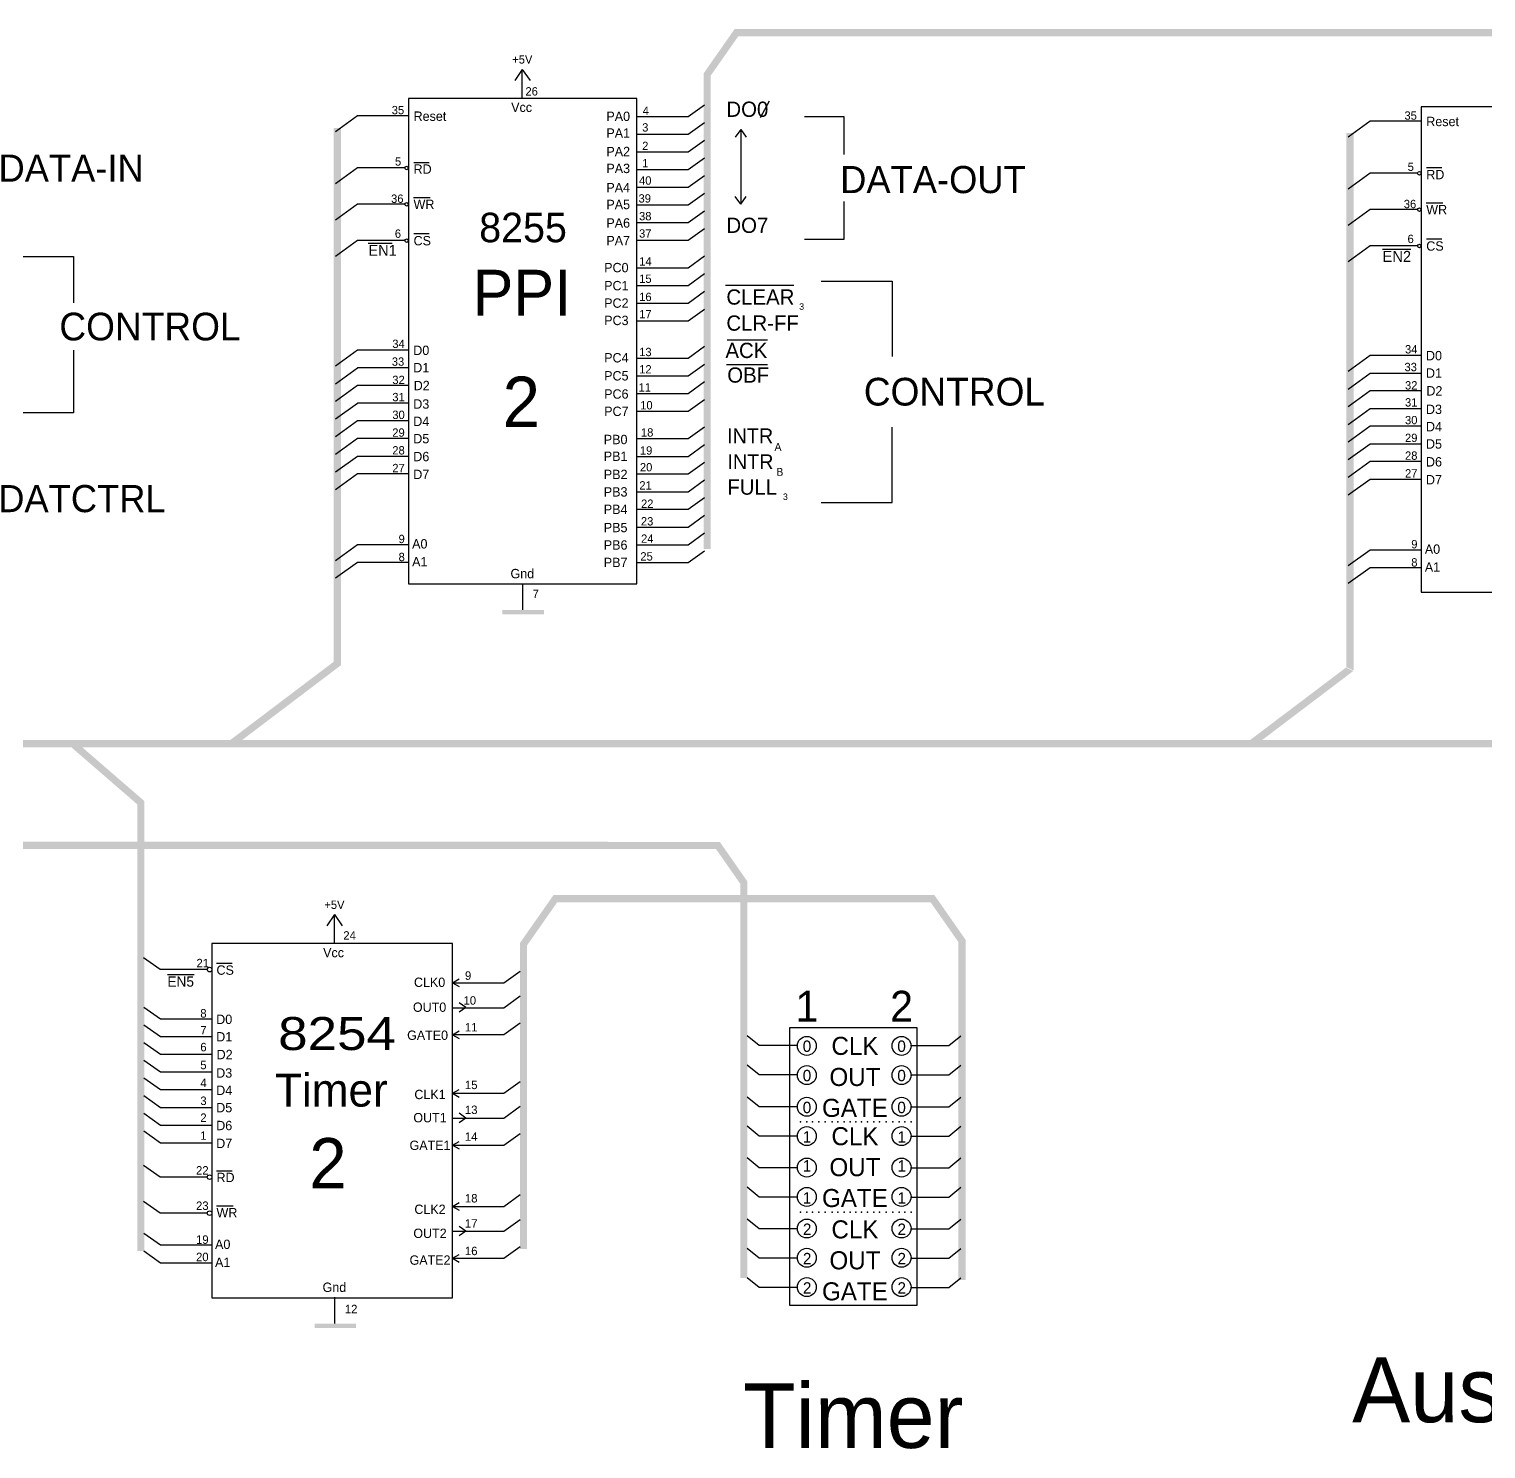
# Model space of a CAD drawing. Extents: x -23.8 to 33.3, y -2 to 29.9.
# Drawn here: x 0.14 to 10.31, y -1.44 to 8.48 of the extents above; entities that cross this region are included whole.
import ezdxf
from ezdxf.enums import TextEntityAlignment as Align

# ---------------------------------------------------------------- set-up
doc = ezdxf.new("R2010")
doc.units = 0
doc.layers.get('0').update_dxf_attribs({"linetype": 'CONTINUOUS'})

# ---------------------------------------------------------------- blocks, each defined once
blk = doc.blocks.new('RECTANG')
at = {"color": 0}
for p, q in [((1, 1), (0, 1)), ((0, 1), (0, 0)), ((1, 0), (1, 1)), ((0, 0), (1, 0))]:
    blk.add_line(p, q, dxfattribs=at)

msp = doc.modelspace()

# ---------------------------------------------------------------- linework, layer by layer
at = {"color": 0}
for p, q in [((3.582, 8.198), (3.529, 8.122)), ((3.582, 8.198), (3.636, 8.122)), ((3.582, 7.994), (3.582, 8.198)), ((4.74, 7.87), (4.855, 7.952)), ((5.247, 7.862), (5.309, 7.979)), ((2.43, 7.874), (2.276, 7.763)), ((2.786, 7.874), (2.43, 7.874)), ((4.385, 7.87), (4.74, 7.87)), ((5.554, 7.87), (5.828, 7.87)), ((5.828, 7.87), (5.828, 7.605)), ((4.385, 7.746), (4.74, 7.746)), ((4.74, 7.746), (4.855, 7.828)), ((5.108, 7.779), (5.069, 7.724)), ((5.108, 7.779), (5.146, 7.724)), ((5.108, 7.772), (5.108, 7.256)), ((9.506, 7.837), (9.352, 7.725)), ((9.862, 7.837), (9.506, 7.837)), ((4.74, 7.622), (4.855, 7.705)), ((2.823, 7.549), (2.931, 7.549)), ((4.385, 7.622), (4.74, 7.622)), ((4.74, 7.499), (4.855, 7.581)), ((2.43, 7.511), (2.276, 7.4)), ((2.761, 7.51), (2.43, 7.51)), ((4.385, 7.499), (4.74, 7.499)), ((4.74, 7.375), (4.855, 7.458)), ((9.506, 7.473), (9.352, 7.362)), ((9.837, 7.473), (9.506, 7.473)), ((9.899, 7.512), (10.007, 7.512)), ((4.385, 7.375), (4.74, 7.375)), ((4.74, 7.252), (4.855, 7.334)), ((2.43, 7.256), (2.276, 7.145)), ((2.761, 7.256), (2.43, 7.256)), ((2.821, 7.303), (2.939, 7.303)), ((4.385, 7.252), (4.74, 7.252)), ((5.108, 7.256), (5.069, 7.311)), ((5.108, 7.256), (5.146, 7.311)), ((5.828, 7.276), (5.828, 7.01)), ((9.897, 7.266), (10.015, 7.266)), ((4.385, 7.128), (4.74, 7.128)), ((4.74, 7.128), (4.855, 7.211)), ((9.506, 7.219), (9.352, 7.108)), ((9.837, 7.219), (9.506, 7.219)), ((2.823, 7.052), (2.931, 7.052)), ((4.74, 7.005), (4.855, 7.087)), ((2.43, 7.003), (2.276, 6.892)), ((2.761, 7.003), (2.43, 7.003)), ((2.506, 6.984), (2.673, 6.984)), ((4.385, 7.005), (4.74, 7.005)), ((5.828, 7.01), (5.554, 7.01)), ((9.506, 6.966), (9.352, 6.855)), ((9.837, 6.965), (9.506, 6.965)), ((9.593, 6.943), (9.791, 6.943)), ((9.899, 7.015), (10.007, 7.015)), ((0.089, 6.892), (0.445, 6.892)), ((0.445, 6.892), (0.445, 6.568)), ((4.74, 6.813), (4.855, 6.895)), ((4.385, 6.813), (4.74, 6.813)), ((4.74, 6.689), (4.855, 6.772)), ((5.67, 6.72), (6.167, 6.72)), ((6.167, 6.72), (6.167, 6.192)), ((4.385, 6.689), (4.74, 6.689)), ((4.74, 6.566), (4.855, 6.648)), ((5.001, 6.692), (5.479, 6.692)), ((4.385, 6.566), (4.74, 6.566)), ((4.74, 6.442), (4.855, 6.524)), ((4.385, 6.442), (4.74, 6.442)), ((0.445, 6.238), (0.445, 5.798)), ((2.431, 6.236), (2.276, 6.125)), ((2.786, 6.236), (2.431, 6.236)), ((4.74, 6.181), (4.855, 6.264)), ((5.014, 6.31), (5.294, 6.31)), ((2.431, 6.111), (2.276, 6)), ((2.786, 6.113), (2.431, 6.113)), ((4.385, 6.181), (4.74, 6.181)), ((4.74, 6.058), (4.855, 6.14)), ((5.008, 6.137), (5.294, 6.137)), ((9.507, 6.199), (9.352, 6.088)), ((9.862, 6.199), (9.507, 6.199)), ((4.385, 6.058), (4.74, 6.058)), ((4.74, 5.934), (4.855, 6.017)), ((9.507, 6.074), (9.352, 5.963)), ((9.862, 6.075), (9.507, 6.075)), ((2.431, 5.99), (2.276, 5.879)), ((2.786, 5.989), (2.431, 5.989)), ((4.385, 5.934), (4.74, 5.934)), ((9.507, 5.952), (9.352, 5.841)), ((9.862, 5.952), (9.507, 5.952)), ((2.431, 5.865), (2.276, 5.754)), ((2.786, 5.866), (2.431, 5.866)), ((4.385, 5.811), (4.74, 5.811)), ((4.74, 5.811), (4.855, 5.893)), ((9.507, 5.827), (9.352, 5.716)), ((9.862, 5.828), (9.507, 5.828)), ((0.445, 5.798), (0.089, 5.798)), ((2.431, 5.742), (2.276, 5.631)), ((2.786, 5.742), (2.431, 5.742)), ((4.74, 5.619), (4.855, 5.701)), ((6.167, 5.172), (6.167, 5.7)), ((9.507, 5.705), (9.352, 5.594)), ((9.862, 5.705), (9.507, 5.705)), ((2.431, 5.619), (2.276, 5.507)), ((2.786, 5.619), (2.431, 5.619)), ((4.385, 5.619), (4.74, 5.619)), ((4.74, 5.495), (4.855, 5.577)), ((9.507, 5.581), (9.352, 5.47)), ((9.862, 5.581), (9.507, 5.581)), ((2.431, 5.495), (2.276, 5.384)), ((2.786, 5.495), (2.431, 5.495)), ((4.385, 5.495), (4.74, 5.495)), ((4.74, 5.372), (4.855, 5.454)), ((9.507, 5.458), (9.352, 5.347)), ((9.862, 5.458), (9.507, 5.458)), ((2.431, 5.372), (2.276, 5.261)), ((2.786, 5.372), (2.431, 5.372)), ((4.385, 5.372), (4.74, 5.372)), ((4.74, 5.248), (4.855, 5.33)), ((9.507, 5.334), (9.352, 5.223)), ((9.862, 5.334), (9.507, 5.334)), ((4.385, 5.248), (4.74, 5.248)), ((4.74, 5.125), (4.855, 5.207)), ((4.385, 5.125), (4.74, 5.125)), ((5.67, 5.172), (6.167, 5.172)), ((4.385, 5.001), (4.74, 5.001)), ((4.74, 5.001), (4.855, 5.083)), ((4.74, 4.877), (4.855, 4.96)), ((2.43, 4.877), (2.276, 4.766)), ((2.786, 4.877), (2.43, 4.877)), ((4.385, 4.877), (4.74, 4.877)), ((4.74, 4.754), (4.855, 4.836)), ((9.506, 4.84), (9.352, 4.729)), ((9.862, 4.84), (9.506, 4.84)), ((2.43, 4.754), (2.276, 4.643)), ((2.786, 4.754), (2.43, 4.754)), ((4.385, 4.754), (4.74, 4.754)), ((9.506, 4.717), (9.352, 4.606)), ((9.862, 4.717), (9.506, 4.717)), ((3.583, 4.607), (3.583, 4.422)), ((2.269, 2.293), (2.216, 2.216)), ((2.269, 2.088), (2.269, 2.293)), ((2.269, 2.293), (2.323, 2.216)), ((1.051, 1.909), (0.935, 1.991)), ((1.445, 1.955), (1.554, 1.955)), ((1.381, 1.909), (1.051, 1.909)), ((1.103, 1.875), (1.289, 1.875)), ((3.093, 1.817), (3.141, 1.844)), ((3.452, 1.817), (3.568, 1.899)), ((3.093, 1.817), (3.141, 1.79)), ((3.097, 1.817), (3.452, 1.817)), ((1.053, 1.562), (0.938, 1.644)), ((3.097, 1.643), (3.452, 1.643)), ((3.187, 1.644), (3.141, 1.677)), ((3.187, 1.644), (3.141, 1.611)), ((3.452, 1.643), (3.568, 1.726)), ((1.409, 1.562), (1.053, 1.562)), ((3.452, 1.455), (3.568, 1.537)), ((1.053, 1.439), (0.938, 1.521)), ((1.409, 1.439), (1.053, 1.439)), ((3.093, 1.454), (3.141, 1.481)), ((3.093, 1.454), (3.141, 1.427)), ((3.097, 1.455), (3.452, 1.455)), ((5.238, 1.378), (5.154, 1.446)), ((6.563, 1.378), (6.647, 1.446)), ((1.053, 1.315), (0.938, 1.397)), ((5.506, 1.378), (5.238, 1.378)), ((6.294, 1.378), (6.563, 1.378)), ((1.053, 1.192), (0.938, 1.274)), ((1.409, 1.315), (1.053, 1.315)), ((5.238, 1.173), (5.154, 1.241)), ((6.563, 1.173), (6.647, 1.241)), ((1.053, 1.068), (0.938, 1.15)), ((1.409, 1.192), (1.053, 1.192)), ((3.452, 1.045), (3.568, 1.127)), ((5.506, 1.173), (5.238, 1.173)), ((6.294, 1.173), (6.563, 1.173)), ((1.053, 0.944), (0.938, 1.027)), ((1.409, 1.068), (1.053, 1.068)), ((3.093, 1.045), (3.141, 1.072)), ((3.093, 1.045), (3.141, 1.018)), ((3.097, 1.045), (3.452, 1.045)), ((5.238, 0.951), (5.154, 1.019)), ((6.563, 0.951), (6.647, 1.019)), ((1.409, 0.944), (1.053, 0.944)), ((3.452, 0.872), (3.568, 0.954)), ((5.506, 0.951), (5.238, 0.951)), ((6.294, 0.951), (6.563, 0.951)), ((1.053, 0.821), (0.938, 0.903)), ((1.409, 0.821), (1.053, 0.821)), ((3.097, 0.872), (3.452, 0.872)), ((3.187, 0.872), (3.141, 0.905)), ((3.187, 0.872), (3.141, 0.839)), ((5.238, 0.746), (5.154, 0.815)), ((6.563, 0.746), (6.647, 0.815)), ((1.053, 0.697), (0.938, 0.78)), ((3.452, 0.683), (3.568, 0.765)), ((5.506, 0.746), (5.238, 0.746)), ((6.294, 0.746), (6.563, 0.746)), ((1.409, 0.697), (1.053, 0.697)), ((3.093, 0.682), (3.141, 0.709)), ((3.093, 0.682), (3.141, 0.656)), ((3.097, 0.683), (3.452, 0.683)), ((1.051, 0.459), (0.935, 0.541)), ((5.238, 0.524), (5.154, 0.593)), ((5.506, 0.524), (5.238, 0.524)), ((6.294, 0.524), (6.563, 0.524)), ((6.563, 0.524), (6.647, 0.593)), ((1.381, 0.459), (1.051, 0.459)), ((1.445, 0.504), (1.554, 0.504)), ((3.452, 0.255), (3.568, 0.337)), ((5.238, 0.32), (5.154, 0.388)), ((5.506, 0.32), (5.238, 0.32)), ((6.294, 0.32), (6.563, 0.32)), ((6.563, 0.32), (6.647, 0.388)), ((1.051, 0.207), (0.935, 0.289)), ((1.381, 0.207), (1.051, 0.207)), ((1.444, 0.258), (1.562, 0.258)), ((3.093, 0.255), (3.141, 0.282)), ((3.093, 0.255), (3.141, 0.228)), ((3.097, 0.255), (3.452, 0.255)), ((3.187, 0.082), (3.141, 0.115)), ((3.452, 0.081), (3.568, 0.164)), ((5.238, 0.098), (5.154, 0.166)), ((6.563, 0.098), (6.647, 0.166)), ((1.053, -0.017), (0.937, 0.065)), ((3.097, 0.081), (3.452, 0.081)), ((3.187, 0.082), (3.141, 0.049)), ((5.506, 0.098), (5.238, 0.098)), ((6.294, 0.098), (6.563, 0.098)), ((1.053, -0.141), (0.937, -0.058)), ((1.408, -0.017), (1.053, -0.017)), ((3.093, -0.108), (3.141, -0.081)), ((3.452, -0.108), (3.568, -0.025)), ((5.238, -0.107), (5.154, -0.039)), ((6.563, -0.107), (6.647, -0.039)), ((1.408, -0.141), (1.053, -0.141)), ((3.093, -0.108), (3.141, -0.135)), ((3.097, -0.108), (3.452, -0.108)), ((5.506, -0.107), (5.238, -0.107)), ((6.294, -0.107), (6.563, -0.107)), ((5.238, -0.312), (5.154, -0.244)), ((6.563, -0.312), (6.647, -0.244)), ((2.27, -0.379), (2.27, -0.564)), ((5.506, -0.312), (5.238, -0.312)), ((6.294, -0.312), (6.563, -0.312))]:
    msp.add_line(p, q, dxfattribs=at)
for centre, radius in [((2.774, 7.51), 0.0124), ((9.85, 7.473), 0.0124), ((2.774, 7.256), 0.0124), ((9.85, 7.219), 0.0124), ((2.774, 7.002), 0.0124), ((9.85, 6.965), 0.0124), ((1.397, 1.909), 0.016), ((5.57, 1.376), 0.0661), ((6.232, 1.376), 0.0661), ((5.57, 1.172), 0.0661), ((6.232, 1.172), 0.0661), ((5.57, 0.951), 0.0661), ((6.232, 0.951), 0.0661), ((5.57, 0.746), 0.0661), ((6.232, 0.746), 0.0661), ((5.57, 0.526), 0.0661), ((6.232, 0.526), 0.0661), ((1.397, 0.459), 0.016), ((5.57, 0.321), 0.0661), ((6.232, 0.321), 0.0661), ((1.397, 0.207), 0.016), ((5.57, 0.1), 0.0661), ((6.232, 0.1), 0.0661), ((5.57, -0.104), 0.0661), ((6.232, -0.104), 0.0661), ((5.57, -0.309), 0.0661), ((6.232, -0.309), 0.0661)]:
    msp.add_circle(centre, radius, dxfattribs=at)
for p in [(5.526, 0.845), (5.57, 0.845), (5.609, 0.845), (5.654, 0.845), (5.699, 0.845), (5.746, 0.845), (5.786, 0.845), (5.83, 0.845), (5.872, 0.845), (5.912, 0.845), (5.912, 0.845), (5.952, 0.845), (5.994, 0.845), (6.038, 0.845), (6.078, 0.845), (6.125, 0.845), (6.17, 0.845), (6.215, 0.845), (6.254, 0.845), (6.298, 0.845), (5.526, 0.215), (5.57, 0.215), (5.609, 0.215), (5.654, 0.215), (5.699, 0.215), (5.746, 0.215), (5.786, 0.215), (5.83, 0.215), (5.872, 0.215), (5.912, 0.215), (5.912, 0.215), (5.952, 0.215), (5.994, 0.215), (6.038, 0.215), (6.078, 0.215), (6.125, 0.215), (6.17, 0.215), (6.215, 0.215), (6.254, 0.215), (6.298, 0.215)]:
    msp.add_point(p, dxfattribs=at)
for points in [[(4.849, 8.171), (4.899, 8.156), (5.065, 8.48), (5.091, 8.43)], [(5.065, 8.48), (5.091, 8.43), (5.429, 8.48), (5.429, 8.43)], [(5.429, 8.48), (5.429, 8.43), (10.422, 8.48), (10.448, 8.43)], [(4.849, 4.848), (4.899, 4.848), (4.849, 8.171), (4.899, 8.156)], [(2.264, 4.06), (2.314, 4.035), (2.264, 7.79), (2.314, 7.79)], [(9.34, 4.023), (9.39, 3.998), (9.34, 7.753), (9.39, 7.753)], [(3.443, 4.422), (3.443, 4.392), (3.734, 4.422), (3.734, 4.392)], [(1.541, 3.513), (1.558, 3.463), (2.264, 4.06), (2.314, 4.035)], [(8.654, 3.503), (8.685, 3.463), (9.338, 4.02), (9.388, 3.995)], [(-2.828, 3.513), (-2.828, 3.463), (14.499, 3.513), (14.516, 3.463)], [(0.468, 3.496), (0.436, 3.458), (0.942, 3.086), (0.892, 3.063)], [(0.942, 3.086), (0.892, 3.063), (0.942, -0.058), (0.892, -0.058)], [(4.181, 2.752), (4.181, 2.802), (-0.383, 2.752), (-0.409, 2.802)], [(4.181, 2.801), (4.181, 2.751), (4.961, 2.801), (4.961, 2.751)], [(4.962, 2.801), (4.921, 2.772), (5.154, 2.526), (5.104, 2.51)], [(5.155, 2.526), (5.105, 2.51), (5.155, -0.246), (5.105, -0.246)], [(3.565, 2.094), (3.615, 2.078), (3.8, 2.43), (3.826, 2.38)], [(3.8, 2.43), (3.826, 2.38), (6.461, 2.43), (6.461, 2.38)], [(6.461, 2.43), (6.42, 2.401), (6.678, 2.119), (6.628, 2.103)], [(3.565, -0.043), (3.615, -0.043), (3.565, 2.094), (3.615, 2.078)], [(6.679, 2.119), (6.629, 2.103), (6.679, -0.26), (6.629, -0.26)], [(2.13, -0.565), (2.13, -0.595), (2.421, -0.565), (2.421, -0.595)]]:
    msp.add_trace(points, dxfattribs=at)

# ---------------------------------------------------------------- block references
for p, xscale, yscale, zscale in [((2.786, 4.604), 1.596707085349371, 3.390845070422536, 1.596707085349371), ((9.863, 4.546), 1.596707085349371, 3.390845070422536, 1.596707085349371), ((1.413, -0.383), 1.680014486003539, 2.473485774459843, 1.680014486003539), ((5.449, -0.435), 0.8929344274711832, 1.937630997855953, 0.8929344274711832)]:
    msp.add_blockref('RECTANG', p, dxfattribs=dict(at, xscale=xscale, yscale=yscale, zscale=zscale))

# ---------------------------------------------------------------- texts
for s, height, p in [('+5V', 0.0583, (3.582, 8.239)), ('35', 0.0583, (2.713, 7.885)), ('Vcc', 0.0655, (3.577, 7.901)), ('PA0', 0.0655, (4.252, 7.838)), ('35', 0.0583, (9.789, 7.847)), ('PA1', 0.0655, (4.252, 7.721)), ('3', 0.0583, (4.441, 7.764)), ('PA2', 0.0655, (4.252, 7.592)), ('2', 0.0583, (4.441, 7.635)), ('5', 0.0583, (2.714, 7.526)), ('PA3', 0.0655, (4.252, 7.474)), ('1', 0.0583, (4.441, 7.514)), ('5', 0.0583, (9.79, 7.489)), ('40', 0.0583, (4.441, 7.393)), ('PA4', 0.0655, (4.252, 7.34)), ('PA5', 0.0655, (4.252, 7.222)), ('8255', 0.2059, (3.587, 6.991)), ('PA6', 0.0655, (4.252, 7.093)), ('38', 0.0583, (4.441, 7.144)), ('6', 0.0583, (2.713, 7.022)), ('PA7', 0.0655, (4.252, 6.97)), ('37', 0.0583, (4.441, 7.023)), ('6', 0.0583, (9.789, 6.985)), ('PC0', 0.0655, (4.239, 6.781)), ('14', 0.0583, (4.442, 6.828)), ('PPI', 0.3197, (3.579, 6.479)), ('PC1', 0.0655, (4.239, 6.655)), ('15', 0.0583, (4.442, 6.707)), ('16', 0.0583, (4.442, 6.58)), ('PC2', 0.0655, (4.239, 6.533)), ('17', 0.0583, (4.442, 6.459)), ('PC3', 0.0655, (4.239, 6.412)), ('34', 0.0583, (2.717, 6.252)), ('PC4', 0.0655, (4.239, 6.151)), ('13', 0.0583, (4.442, 6.195)), ('34', 0.0583, (9.793, 6.214)), ('12', 0.0583, (4.442, 6.074)), ('32', 0.0583, (2.717, 6)), ('2', 0.352, (3.575, 5.7)), ('PC5', 0.0655, (4.239, 6.025)), ('11', 0.0583, (4.438, 5.948)), ('32', 0.0583, (9.793, 5.962)), ('31', 0.0583, (2.717, 5.88)), ('PC6', 0.0655, (4.239, 5.898)), ('30', 0.0583, (2.717, 5.756)), ('PC7', 0.0655, (4.239, 5.777)), ('10', 0.0583, (4.449, 5.823)), ('31', 0.0583, (9.793, 5.843)), ('30', 0.0583, (9.793, 5.719)), ('29', 0.0583, (2.717, 5.632)), ('PB0', 0.0655, (4.234, 5.58)), ('29', 0.0583, (9.793, 5.595)), ('28', 0.0583, (2.717, 5.508)), ('PB1', 0.0655, (4.234, 5.463)), ('19', 0.0583, (4.447, 5.507)), ('28', 0.0583, (9.793, 5.471)), ('27', 0.0583, (2.717, 5.384)), ('PB2', 0.0655, (4.234, 5.336)), ('20', 0.0583, (4.447, 5.39)), ('27', 0.0583, (9.793, 5.347)), ('21', 0.0583, (4.443, 5.263)), ('PB3', 0.0655, (4.234, 5.214)), ('22', 0.0583, (4.455, 5.135)), ('PB4', 0.0655, (4.234, 5.092)), ('PB5', 0.0655, (4.234, 4.965)), ('23', 0.0583, (4.454, 5.012)), ('9', 0.0583, (2.739, 4.889)), ('PB6', 0.0655, (4.234, 4.843)), ('24', 0.0583, (4.455, 4.891)), ('9', 0.0583, (9.815, 4.852)), ('8', 0.0583, (2.739, 4.763)), ('PB7', 0.0655, (4.234, 4.721)), ('25', 0.0583, (4.45, 4.767)), ('8', 0.0583, (9.815, 4.725)), ('Gnd', 0.0655, (3.582, 4.643)), ('+5V', 0.0583, (2.269, 2.333)), ('Vcc', 0.0655, (2.263, 1.995)), ('21', 0.0591, (1.349, 1.925)), ('CLK0', 0.0652, (2.934, 1.788)), ('1', 0.215, (5.571, 1.546)), ('2', 0.215, (6.232, 1.546)), ('8', 0.0591, (1.354, 1.574)), ('OUT0', 0.0652, (2.934, 1.614)), ('10', 0.0591, (3.215, 1.664)), ('7', 0.0591, (1.354, 1.456)), ('GATE0', 0.0652, (2.92, 1.418)), ('CLK', 0.1262, (5.906, 1.313)), ('6', 0.0591, (1.354, 1.338)), ('0', 0.0798, (5.571, 1.334)), ('0', 0.0798, (6.232, 1.334)), ('5', 0.0591, (1.354, 1.213)), ('OUT', 0.1262, (5.906, 1.096)), ('4', 0.0591, (1.354, 1.088)), ('0', 0.0798, (5.571, 1.129)), ('0', 0.0798, (6.232, 1.129)), ('3', 0.0591, (1.354, 0.963)), ('CLK1', 0.0652, (2.937, 1.004)), ('0', 0.0798, (5.571, 0.906)), ('GATE', 0.1262, (5.906, 0.88)), ('0', 0.0798, (6.232, 0.906)), ('2', 0.0591, (1.354, 0.845)), ('OUT1', 0.0652, (2.937, 0.842)), ('1', 0.0591, (1.354, 0.72)), ('2', 0.352, (2.224, 0.38)), ('GATE1', 0.0652, (2.937, 0.649)), ('1', 0.0798, (5.571, 0.7)), ('CLK', 0.1262, (5.906, 0.682)), ('1', 0.0798, (6.234, 0.7)), ('22', 0.0591, (1.346, 0.477)), ('1', 0.0798, (5.571, 0.498)), ('OUT', 0.1262, (5.906, 0.466)), ('1', 0.0798, (6.234, 0.498)), ('1', 0.0798, (5.571, 0.274)), ('GATE', 0.1262, (5.906, 0.25)), ('1', 0.0798, (6.234, 0.274)), ('23', 0.0591, (1.346, 0.23)), ('CLK2', 0.0652, (2.937, 0.202)), ('2', 0.0798, (5.572, 0.055)), ('CLK', 0.1262, (5.906, 0.031)), ('2', 0.0798, (6.233, 0.055)), ('19', 0.0591, (1.346, -0.007)), ('OUT2', 0.0652, (2.937, 0.034)), ('20', 0.0591, (1.346, -0.128)), ('GATE2', 0.0652, (2.937, -0.153)), ('2', 0.0798, (5.572, -0.15)), ('OUT', 0.1262, (5.906, -0.185)), ('2', 0.0798, (6.233, -0.15)), ('Gnd', 0.0655, (2.269, -0.343)), ('2', 0.0798, (5.572, -0.355)), ('GATE', 0.1262, (5.906, -0.402)), ('2', 0.0798, (6.233, -0.355)), ('Ausgange', 0.454, (10.748, -1.253)), ('Timer', 0.4505, (5.894, -1.433))]:
    msp.add_text(s, height=height, dxfattribs=at).set_placement(p, align=Align.CENTER)
for s, height, p in [('26', 0.0583, (3.604, 8.016)), ('DO0', 0.1065, (5.008, 7.867)), ('Reset', 0.0655, (2.822, 7.839)), ('4', 0.0583, (4.423, 7.881)), ('Reset', 0.0655, (9.898, 7.802)), ('DATA-IN', 0.1897, (-0.078, 7.414)), ('RD', 0.0655, (2.822, 7.469)), ('DATA-OUT', 0.1897, (5.803, 7.334)), ('RD', 0.0655, (9.898, 7.431)), ('36', 0.0583, (2.665, 7.266)), ('WR', 0.0655, (2.822, 7.223)), ('39', 0.0583, (4.394, 7.268)), ('36', 0.0583, (9.741, 7.229)), ('WR', 0.0655, (9.898, 7.186)), ('DO7', 0.1065, (5.008, 7.056)), ('CS', 0.0655, (2.822, 6.969)), ('EN1', 0.0765, (2.506, 6.896)), ('EN2', 0.0765, (9.593, 6.854)), ('CS', 0.0655, (9.898, 6.932)), ('CLEAR', 0.1065, (5.008, 6.555)), ('3', 0.0455, (5.517, 6.519)), ('CONTROL', 0.1937, (0.347, 6.305)), ('CLR-FF', 0.1065, (5.008, 6.373)), ('D0', 0.0655, (2.82, 6.203)), ('ACK', 0.1065, (5.001, 6.182)), ('D0', 0.0655, (9.896, 6.166)), ('33', 0.0583, (2.67, 6.128)), ('D1', 0.0655, (2.82, 6.082)), ('OBF', 0.1065, (5.014, 6.01)), ('33', 0.0583, (9.746, 6.09)), ('D1', 0.0655, (9.896, 6.044)), ('D2', 0.0655, (2.823, 5.957)), ('CONTROL', 0.1937, (5.968, 5.85)), ('D2', 0.0655, (9.899, 5.92)), ('D3', 0.0655, (2.82, 5.828)), ('D3', 0.0655, (9.896, 5.791)), ('D4', 0.0655, (2.82, 5.707)), ('D4', 0.0655, (9.896, 5.67)), ('D5', 0.0655, (2.82, 5.586)), ('18', 0.0583, (4.411, 5.633)), ('INTR', 0.1032, (5.013, 5.587)), ('D5', 0.0655, (9.896, 5.549)), ('D6', 0.0655, (2.82, 5.461)), ('INTR', 0.1032, (5.015, 5.406)), ('A', 0.055, (5.344, 5.533)), ('D7', 0.0655, (2.82, 5.336)), ('B', 0.055, (5.357, 5.359)), ('D6', 0.0655, (9.896, 5.424)), ('DATCTRL', 0.1897, (-0.08, 5.105)), ('FULL', 0.1065, (5.014, 5.227)), ('D7', 0.0655, (9.896, 5.299)), ('3', 0.0455, (5.403, 5.19)), ('A0', 0.0655, (2.812, 4.851)), ('A1', 0.0655, (2.812, 4.726)), ('A0', 0.0655, (9.888, 4.814)), ('A1', 0.0655, (9.888, 4.689)), ('7', 0.0583, (3.654, 4.505)), ('24', 0.0591, (2.331, 2.118)), ('CS', 0.0655, (1.445, 1.873)), ('EN5', 0.0714, (1.102, 1.79)), ('9', 0.0591, (3.181, 1.838)), ('D0', 0.0655, (1.443, 1.529)), ('11', 0.0591, (3.181, 1.477)), ('D1', 0.0655, (1.443, 1.407)), ('D2', 0.0655, (1.446, 1.283)), ('D3', 0.0655, (1.443, 1.154)), ('Timer', 0.2305, (1.854, 0.952)), ('15', 0.0591, (3.181, 1.074)), ('D4', 0.0655, (1.443, 1.033)), ('D5', 0.0655, (1.443, 0.912)), ('13', 0.0591, (3.181, 0.9)), ('D6', 0.0655, (1.443, 0.787)), ('D7', 0.0655, (1.443, 0.662)), ('14', 0.0591, (3.181, 0.713)), ('RD', 0.0655, (1.445, 0.424)), ('18', 0.0591, (3.181, 0.282)), ('WR', 0.0655, (1.445, 0.178)), ('17', 0.0591, (3.181, 0.106)), ('A0', 0.0655, (1.435, -0.043)), ('16', 0.0591, (3.181, -0.086)), ('A1', 0.0655, (1.435, -0.169)), ('12', 0.0591, (2.342, -0.492))]:
    msp.add_text(s, height=height, dxfattribs=at).set_placement(p)
msp.add_text('8254', height=0.2305, dxfattribs=at).set_placement((1.876, 1.347), (2.699, 1.347), align=Align.ALIGNED)

doc.saveas('drawing.dxf')
